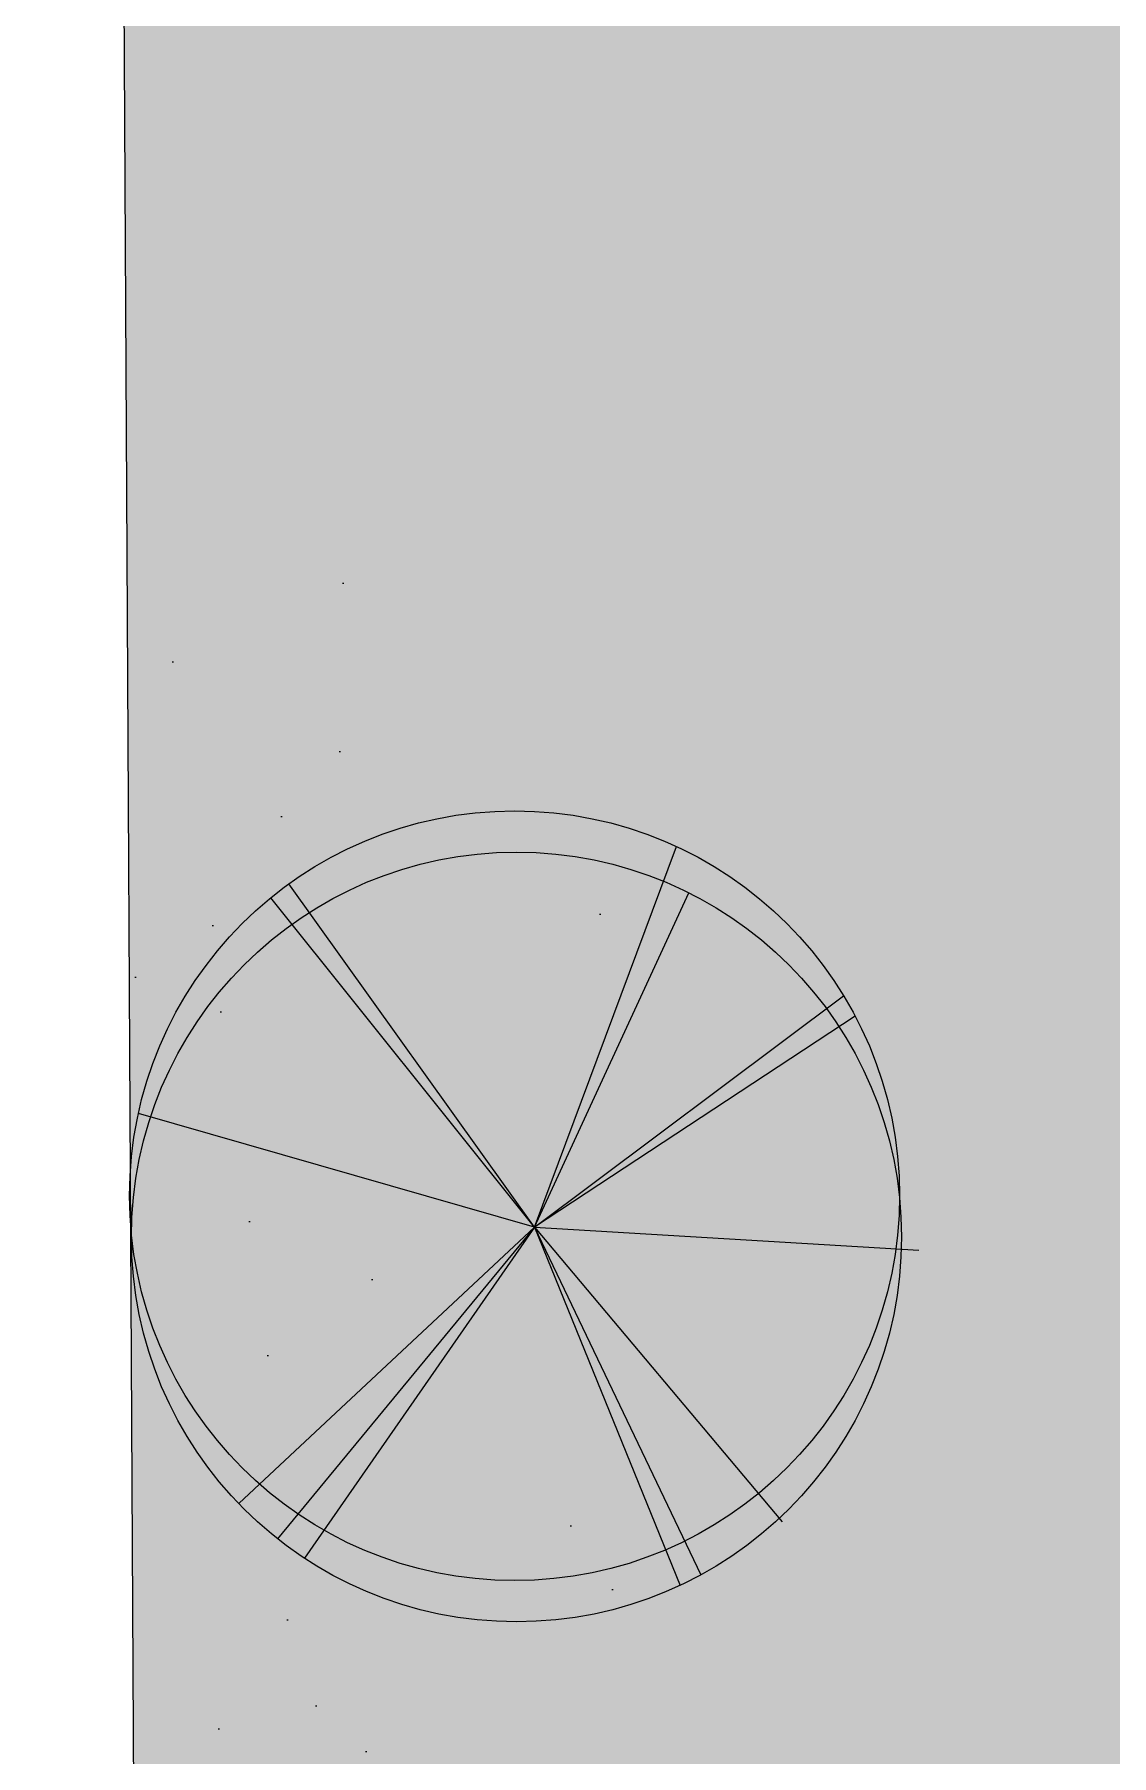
# Model space of a CAD drawing. Header units: millimetres. Extents: x 15176 to 113240, y 14038 to 107702.
# Drawn here: x 20835 to 23485, y 68082 to 72318 of the extents above; entities that cross this region are included whole.
import ezdxf

# ---------------------------------------------------------------- set-up
doc = ezdxf.new("R2010")
doc.units = ezdxf.units.MM
doc.layers.add('graas', color=72, linetype='Continuous')
doc.layers.add('plants', color=3, linetype='Continuous', lineweight=25)

# ---------------------------------------------------------------- blocks, each defined once
blk = doc.blocks.new('T41')
at = {"color": 86, "linetype": 'Continuous'}
for p, q in [((0.0043272109337522, 0.0045493380821426), (-0.0823507890663677, 0.4689983380822014)), ((0.0043272109337522, 0.0045493380821426), (-0.0543787890660496, 0.4748823380823524)), ((0.0043272109337522, 0.0045493380821426), (-0.1952347890660349, 0.4321823380823844)), ((0.0043272109337522, 0.0045493380821426), (0.3816842109335994, 0.3236013380819713)), ((0.0043272109337522, 0.0045493380821426), (0.4073082109339339, 0.2920953380817082)), ((0.0043272109337522, 0.0045493380821426), (0.442125210933682, 0.2379613380817318)), ((0.0043272109337522, 0.0045493380821426), (-0.4433617890663299, 0.1537783380817928)), ((-0.4422097890660552, -0.1438596619182135), (0.0043272109337522, 0.0045493380821426)), ((0.0043272109337522, 0.0045493380821426), (-0.4350187890663619, -0.1715196619179551)), ((0.0043272109337522, 0.0045493380821426), (-0.2846247890661289, -0.4011966619182203)), ((0.0043272109337522, 0.0045493380821426), (-0.2845517890664269, -0.3425516619181508)), ((0.0043272109337522, 0.0045493380821426), (0.437030210933699, -0.2558746619179146)), ((0.0043272109337522, 0.0045493380821426), (0.2116652109339157, -0.4693106619179161)), ((0.0043272109337522, 0.0045493380821426), (0.1860902109337985, -0.4799346619174685))]:
    blk.add_line(p, q, dxfattribs=at)
at = {"color": 3, "linetype": 'Continuous'}
for centre in [(0.0287372109337412, 0.0103533380824956), (0.0179022109336984, -0.0390206619176752)]:
    blk.add_circle(centre, 0.471905, dxfattribs=at)

msp = doc.modelspace()

# ---------------------------------------------------------------- hatches: boundary and pattern name
at = {"layer": 'graas', "linetype": 'ByBlock', "lineweight": 13}
h = msp.add_hatch(dxfattribs=at)
h.set_pattern_fill('AR-SAND', color=256, scale=10, angle=69, style=0)
h.set_pattern_definition([(37.50000000000001, (25327.59192455947, 41406.08846742971), (-16.0003129598405, 489.4132373293423), [0, -386.08, 0, -431.8, 0, -412.75]), (7.499999999999989, (25327.59192455947, 41406.08846742971), (449.5232831380026, 716.8251005683543), [0, -208.2799999999999, 0, -347.9799999999998, 0, -133.3499999999999]), (327.5, (25015.17192455946, 41406.08846742971), (790.9923702414579, 1.437184678545691), [0, -127, 0, -457.2, 0, -596.9]), (317.5, (25015.17192455946, 41406.08846742971), (763.5564524722973, 222.9293232572162), [0, -63.5, 0, -299.72, 0, -342.9])])
edge = h.paths.add_edge_path()
edge.add_line((23714.70729949567, 64280.1761545648), (23592.53843724974, 86683.61263442083))
edge.add_line((22183.20993757501, 86675.92738222779), (23592.53843725005, 86683.61263442069))
edge.add_arc((22622.24887066183, 84935.91609648775), 1794.545752904836, 103.3105260061327, 159.0228163147476)
edge.add_line((21055.9950642951, 72413.78181990533), (20946.64011591981, 85578.3565686676))
edge.add_line((21105.87946654015, 63265.93500779584), (21055.9950642951, 72413.78181990531))
edge.add_line((21105.87946654015, 63265.93500779584), (52715.57755637063, 63438.30681580104))
edge.add_line((53914.25828636662, 64444.85824642674), (23714.70729949567, 64280.1761545648))
edge.add_arc((52700.43905803916, 64673.35236428081), 1235.138324622552, 269.9226120434718, 349.3391731090709)
h = msp.add_hatch(dxfattribs=at)
h.set_pattern_fill('AR-SAND', color=256, scale=24.99999999996262, angle=69, style=0)
h.set_pattern_definition([(127.8124382645056, (26131.31097992425, 58627.26666212894), (-1223.296775608138, -46.67217406820987), [0, -965.1999999985567, 0, -1079.499999998385, 0, -1031.874999998457]), (97.81243826450566, (26131.31097992425, 58627.26666212894), (-1798.164288729982, 1114.019292370118), [0, -520.6999999992215, 0, -869.9499999986994, 0, -333.3749999995016]), (57.81243826450566, (26135.57008415763, 57846.22827476932), (-14.37620944992341, 1977.431931847506), [0, -317.499999999525, 0, -1142.99999999829, 0, -1492.249999997768]), (47.81243826450567, (26135.57008415763, 57846.22827476932), (-567.7242995043346, 1905.823638283586), [0, -158.7499999997626, 0, -749.2999999988793, 0, -857.249999998718])])
edge = h.paths.add_edge_path()
edge.add_arc((21874.09341342415, 70410.07548145021), 809.3983394413261, 4.574616611959691, 176.0502599170523)
edge.add_line((22720.17521687946, 63274.73797315004), (22680.91326120382, 70474.63092366233))
edge.add_line((21105.87946654015, 63265.93500779587), (21066.6175108645, 70465.8279583083))
edge.add_arc((21912.69931431976, 63330.49045000816), 809.3983394413261, 184.5746166119589, 356.0502599170514)

# ---------------------------------------------------------------- linework, layer by layer
at = {"color": 7, "lineweight": 20}
msp.add_line((21105.87946654015, 63265.93500779584, -72337.85354548445), (21055.9950642951, 72413.78181990533, -176709.9999997358), dxfattribs=at)

# ---------------------------------------------------------------- block references
at = {"layer": 'plants', "xscale": 2007.550241130811, "yscale": 2007.550241130811, "zscale": 2007.550241130811, "rotation": 194.9999999999991}
msp.add_blockref('T41', (22071.48506666164, 69393.40474181052, -18975.03626282736), dxfattribs=at)

doc.saveas('drawing.dxf')
